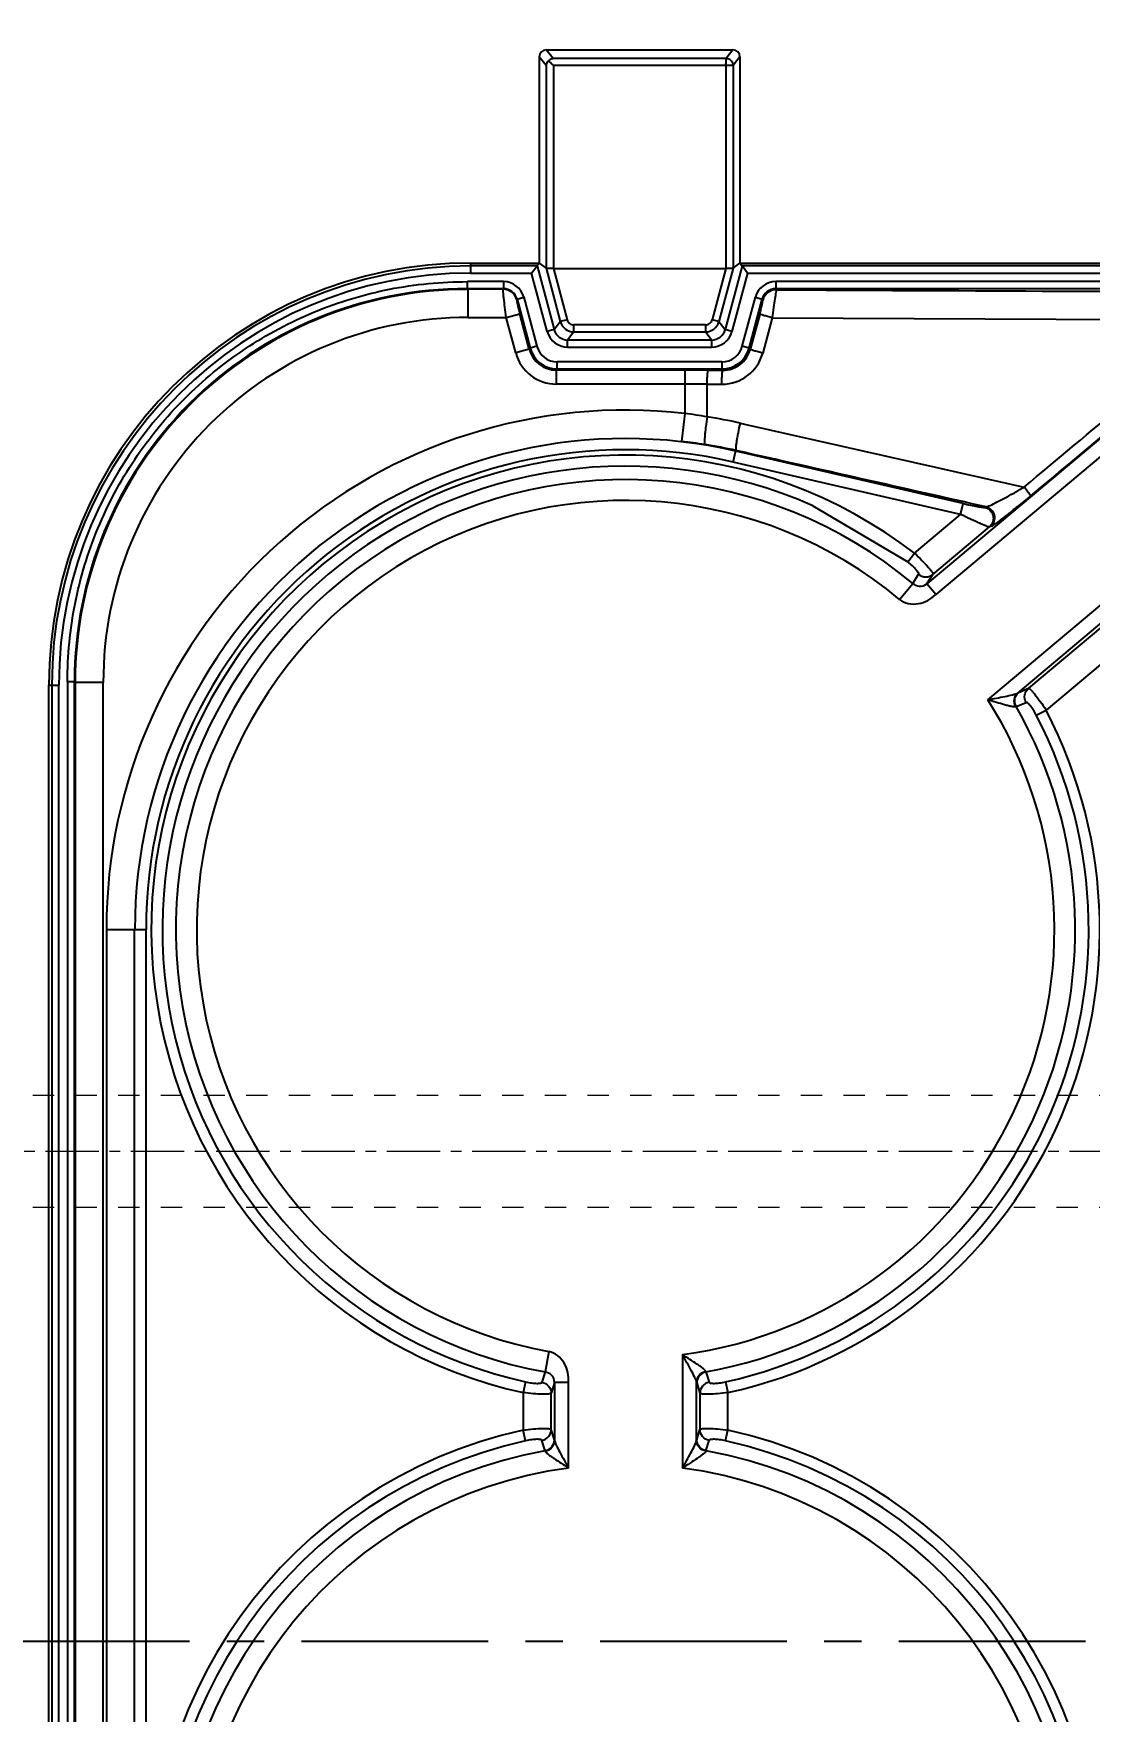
# Model space of a CAD drawing. Header units: millimetres. Extents: x 1727 to 4210, y -6182 to 759.
# Drawn here: x 2628.8 to 2704.2, y -3313.4 to -3193.6 of the extents above; entities that cross this region are included whole.
import ezdxf

# ---------------------------------------------------------------- set-up
doc = ezdxf.new("R2010")
doc.units = ezdxf.units.MM
doc.header["$LTSCALE"] = 16.335
doc.header["$PDMODE"] = 3
doc.header["$PDSIZE"] = 0.3125
doc.linetypes.add('CENTER', pattern=[0.6, 0.375, -0.075, 0.075, -0.075])
doc.linetypes.add('HIDDEN', pattern=[0.2, 0.1, -0.1])
doc.layers.get('0').update_dxf_attribs({"linetype": 'CONTINUOUS'})
doc.layers.get('Defpoints').update_dxf_attribs({"linetype": 'CONTINUOUS'})
doc.layers.add('cool', color=153, linetype='HIDDEN', lineweight=9)
doc.layers.add('dim', color=82, linetype='CONTINUOUS', lineweight=9)
doc.styles.get("Standard").update_dxf_attribs({"font": 'txt', "width": 0.8})
doc.dimstyles.new('mold', dxfattribs={"dimtxt": 8, "dimasz": 5, "dimexe": 0, "dimexo": 0, "dimgap": 0, "dimtad": 1, "dimzin": 1, "dimtxsty": 'Standard', "dimcen": 0, "dimclrd": 4, "dimclre": 4, "dimclrt": 6, "dimazin": 0, "dimtfac": 1, "dimtofl": 0, "dimtmove": 0, "dimatfit": 3, "dimfxl": 0, "dimarcsym": 0})

# ---------------------------------------------------------------- blocks, each defined once
blk = doc.blocks.new('124')
at = {"layer": 'cool', "ltscale": 0.932966}
for p, q in [((10.14, -1344.71), (401.48, -1344.71)), ((10.14, -1352.71), (401.48, -1352.71))]:
    blk.add_line(p, q, dxfattribs=at)
at = {"layer": 'cool', "color": 1, "linetype": 'CENTER', "ltscale": 0.621977}
blk.add_line((-4.19, -1348.71), (415.81, -1348.71), dxfattribs=at)
blk = doc.blocks.new('*D518')
at = {"layer": 'Defpoints', "color": 0}
for p in [(2553.25, -3308.43), (2568.17, -3308.43), (2772.58, -3308.43)]:
    blk.add_point(p, dxfattribs=at)
at = {"layer": 'dim', "color": 4, "lineweight": -2}
blk.add_line((2568.17, -3308.43), (2542.59, -3308.43), dxfattribs=at)
at = {"layer": 'dim', "color": 6, "insert": (2547.92, -3305.51), "char_height": 5, "attachment_point": 5}
blk.add_mtext('0,00', dxfattribs=at)
blk = doc.blocks.new('*D520')
at = {"layer": 'Defpoints', "color": 0}
for p in [(2772.58, -3308.43), (2553.25, -3413.43), (2569.64, -3413.43)]:
    blk.add_point(p, dxfattribs=at)
at = {"layer": 'dim', "color": 4, "lineweight": -2}
blk.add_line((2569.64, -3413.43), (2535.92, -3413.43), dxfattribs=at)
at = {"layer": 'dim', "color": 6, "insert": (2544.59, -3410.51), "char_height": 5, "attachment_point": 5}
blk.add_mtext('105,00', dxfattribs=at)
blk = doc.blocks.new('*D521')
at = {"layer": 'Defpoints', "color": 0}
for p in [(2772.58, -3308.43), (2553.25, -3458.43), (2593.78, -3458.43)]:
    blk.add_point(p, dxfattribs=at)
at = {"layer": 'dim', "color": 4, "lineweight": -2}
blk.add_line((2593.78, -3458.43), (2535.92, -3458.43), dxfattribs=at)
at = {"layer": 'dim', "color": 6, "insert": (2544.59, -3455.51), "char_height": 5, "attachment_point": 5}
blk.add_mtext('150,00', dxfattribs=at)
blk = doc.blocks.new('*D515')
at = {"layer": 'Defpoints', "color": 0}
for p in [(2772.58, -3308.43), (2602.58, -3467.23), (2602.58, -3491.24)]:
    blk.add_point(p, dxfattribs=at)
at = {"layer": 'dim', "color": 4, "lineweight": -2}
blk.add_line((2602.58, -3467.23), (2602.58, -3508.57), dxfattribs=at)
at = {"layer": 'dim', "color": 6, "insert": (2599.66, -3499.9), "char_height": 5, "attachment_point": 5, "rotation": 90}
blk.add_mtext('170,00', dxfattribs=at)
blk = doc.blocks.new('*D522')
at = {"layer": 'Defpoints', "color": 0}
for p in [(2602.58, -3129.81), (2602.58, -3155.15), (2772.58, -3308.43)]:
    blk.add_point(p, dxfattribs=at)
at = {"layer": 'dim', "color": 4, "lineweight": -2}
blk.add_line((2602.58, -3155.15), (2602.58, -3112.47), dxfattribs=at)
at = {"layer": 'dim', "color": 6, "insert": (2599.66, -3121.14), "char_height": 5, "attachment_point": 5, "rotation": 90}
blk.add_mtext('170,00', dxfattribs=at)
blk = doc.blocks.new('*D516')
at = {"layer": 'Defpoints', "color": 0}
for p in [(2554.25, -3158.43), (2593.78, -3158.43), (2772.58, -3308.43)]:
    blk.add_point(p, dxfattribs=at)
at = {"layer": 'dim', "color": 4, "lineweight": -2}
blk.add_line((2593.78, -3158.43), (2536.91, -3158.43), dxfattribs=at)
at = {"layer": 'dim', "color": 6, "insert": (2545.58, -3155.51), "char_height": 5, "attachment_point": 5}
blk.add_mtext('150,00', dxfattribs=at)
blk = doc.blocks.new('*D679')
at = {"layer": 'Defpoints', "color": 0}
for p in [(2772.58, -3308.43), (2555.6, -3343.43), (2567.18, -3343.43)]:
    blk.add_point(p, dxfattribs=at)
at = {"layer": 'dim', "color": 4, "lineweight": -2}
blk.add_line((2567.18, -3343.43), (2540.27, -3343.43), dxfattribs=at)
at = {"layer": 'dim', "color": 6, "insert": (2547.94, -3340.51), "char_height": 5, "attachment_point": 5}
blk.add_mtext('35,00', dxfattribs=at)
blk = doc.blocks.new('*D680')
at = {"layer": 'Defpoints', "color": 0}
for p in [(2555.6, -3273.43), (2571.26, -3273.43), (2772.58, -3308.43)]:
    blk.add_point(p, dxfattribs=at)
at = {"layer": 'dim', "color": 4, "lineweight": -2}
blk.add_line((2571.26, -3273.43), (2540.27, -3273.43), dxfattribs=at)
at = {"layer": 'dim', "color": 6, "insert": (2547.94, -3270.51), "char_height": 5, "attachment_point": 5}
blk.add_mtext('35,00', dxfattribs=at)
blk = doc.blocks.new('*D681')
at = {"layer": 'Defpoints', "color": 0}
for p in [(2555.6, -3188.43), (2571.06, -3188.43), (2772.58, -3308.43)]:
    blk.add_point(p, dxfattribs=at)
at = {"layer": 'dim', "color": 4, "lineweight": -2}
blk.add_line((2571.06, -3188.43), (2538.27, -3188.43), dxfattribs=at)
at = {"layer": 'dim', "color": 6, "insert": (2546.94, -3185.51), "char_height": 5, "attachment_point": 5}
blk.add_mtext('120,00', dxfattribs=at)

msp = doc.modelspace()

# ---------------------------------------------------------------- linework, layer by layer
at = {"color": 7, "linetype": 'Continuous'}
for p, q in [((2665.89, -3195.39), (2665.406, -3194.77)), ((2665.406, -3194.77), (2678.744, -3194.77)), ((2678.744, -3194.77), (2678.261, -3195.39)), ((2664.908, -3195.269), (2664.908, -3209.99)), ((2665.391, -3195.887), (2664.908, -3195.269)), ((2665.391, -3195.887), (2665.391, -3210.36)), ((2678.261, -3195.39), (2665.89, -3195.39)), ((2665.917, -3195.888), (2665.917, -3210.385)), ((2678.234, -3195.888), (2665.917, -3195.888)), ((2678.763, -3195.887), (2678.234, -3195.888)), ((2678.234, -3195.888), (2678.234, -3210.385)), ((2679.243, -3195.269), (2678.76, -3195.887)), ((2678.76, -3195.887), (2678.76, -3210.36)), ((2679.243, -3195.269), (2679.243, -3209.99)), ((2660.015, -3210.704), (2660.015, -3209.99)), ((2660.015, -3209.99), (2664.908, -3209.99)), ((2664.746, -3210.202), (2660.015, -3210.202)), ((2660.015, -3210.704), (2664.36, -3210.704)), ((2664.36, -3210.704), (2664.746, -3210.202)), ((2665.479, -3214.878), (2664.36, -3210.704)), ((2664.908, -3209.99), (2664.746, -3210.202)), ((2664.746, -3210.202), (2665.964, -3214.749)), ((2664.908, -3209.99), (2665.391, -3210.36)), ((2665.391, -3210.36), (2666.41, -3214.166)), ((2665.917, -3210.385), (2666.895, -3214.037)), ((2665.917, -3210.385), (2678.234, -3210.385)), ((2678.234, -3210.385), (2677.256, -3214.037)), ((2678.76, -3210.36), (2677.74, -3214.166)), ((2679.405, -3210.202), (2678.187, -3214.749)), ((2679.79, -3210.704), (2678.672, -3214.879)), ((2678.76, -3210.36), (2679.243, -3209.99)), ((2679.243, -3209.99), (2679.405, -3210.202)), ((2679.243, -3209.99), (2865.908, -3209.99)), ((2865.746, -3210.202), (2679.405, -3210.202)), ((2679.79, -3210.704), (2679.405, -3210.202)), ((2679.79, -3210.704), (2865.36, -3210.704)), ((2659.769, -3211.822), (2659.769, -3211.321)), ((2659.816, -3211.869), (2659.769, -3211.822)), ((2659.769, -3211.822), (2662.349, -3211.822)), ((2662.349, -3211.321), (2659.782, -3211.321)), ((2659.816, -3213.874), (2659.816, -3211.869)), ((2662.325, -3211.869), (2659.816, -3211.869)), ((2662.325, -3211.869), (2662.349, -3211.822)), ((2662.349, -3211.321), (2662.349, -3211.822)), ((2681.802, -3211.321), (2681.802, -3211.822)), ((2863.349, -3211.321), (2681.802, -3211.321)), ((2681.802, -3211.822), (2681.842, -3211.9)), ((2681.802, -3211.822), (2863.349, -3211.822)), ((2663.294, -3212.612), (2663.317, -3212.566)), ((2663.317, -3212.566), (2663.802, -3212.437)), ((2663.317, -3212.566), (2664.255, -3216.065)), ((2663.802, -3212.437), (2664.739, -3215.935)), ((2679.411, -3215.935), (2680.349, -3212.437)), ((2679.896, -3216.065), (2680.833, -3212.566)), ((2680.349, -3212.437), (2680.833, -3212.566)), ((2680.833, -3212.566), (2680.872, -3212.643)), ((2659.83, -3213.874), (2662.543, -3213.874)), ((2662.543, -3213.874), (2663.512, -3213.615)), ((2663.222, -3216.408), (2662.543, -3213.874)), ((2664.191, -3216.148), (2663.512, -3213.615)), ((2665.964, -3214.749), (2666.41, -3214.166)), ((2666.895, -3214.037), (2666.41, -3214.166)), ((2677.74, -3214.166), (2677.256, -3214.037)), ((2677.74, -3214.166), (2678.187, -3214.749)), ((2680.654, -3213.645), (2679.975, -3216.167)), ((2681.547, -3213.904), (2680.868, -3216.427)), ((2681.547, -3213.904), (2713.845, -3214.045)), ((2665.964, -3214.749), (2665.479, -3214.878)), ((2667.38, -3214.91), (2666.933, -3215.492)), ((2666.933, -3215.994), (2666.933, -3215.492)), ((2677.218, -3215.492), (2666.933, -3215.492)), ((2667.38, -3214.91), (2667.38, -3214.409)), ((2676.771, -3214.409), (2667.38, -3214.409)), ((2667.38, -3214.91), (2676.771, -3214.91)), ((2676.771, -3214.409), (2676.771, -3214.91)), ((2677.218, -3215.492), (2676.771, -3214.91)), ((2677.218, -3215.492), (2677.218, -3215.994)), ((2678.672, -3214.878), (2678.187, -3214.749)), ((2714.537, -3214.494), (2692.595, -3232.906)), ((2664.191, -3216.148), (2663.222, -3216.408)), ((2664.191, -3216.148), (2664.255, -3216.065)), ((2664.739, -3215.935), (2664.255, -3216.065)), ((2666.933, -3215.994), (2677.217, -3215.994)), ((2679.896, -3216.065), (2679.411, -3215.935)), ((2679.896, -3216.065), (2679.975, -3216.167)), ((2666.13, -3217.636), (2666.194, -3217.552)), ((2666.13, -3218.639), (2666.13, -3217.636)), ((2675.305, -3217.636), (2666.13, -3217.636)), ((2666.194, -3217.552), (2666.194, -3217.051)), ((2677.957, -3217.051), (2666.194, -3217.051)), ((2666.194, -3217.552), (2677.957, -3217.552)), ((2675.305, -3217.636), (2675.305, -3220.739)), ((2676.981, -3217.639), (2678.027, -3217.643)), ((2677.957, -3217.051), (2677.957, -3217.552)), ((2678.027, -3217.643), (2677.957, -3217.552)), ((2711.993, -3217.939), (2693.24, -3233.675)), ((2676.901, -3218.643), (2666.13, -3218.639)), ((2676.901, -3220.978), (2676.901, -3218.643)), ((2676.902, -3218.643), (2677.948, -3218.647)), ((2675.305, -3220.739), (2675.076, -3222.731)), ((2678.765, -3224.207), (2678.955, -3223.381)), ((2695.189, -3227.169), (2678.945, -3223.425)), ((2695.009, -3227.951), (2678.765, -3224.207)), ((2696.954, -3241.188), (2715.089, -3225.971)), ((2684.455, -3227.325), (2691.228, -3231.346)), ((2695.009, -3227.951), (2695.189, -3227.169)), ((2696.735, -3227.443), (2696.835, -3227.412)), ((2699.112, -3240.687), (2716.152, -3226.389)), ((2691.711, -3230.718), (2695.009, -3227.951)), ((2693.031, -3232.231), (2697.071, -3228.84)), ((2697.171, -3228.808), (2697.071, -3228.84)), ((2691.228, -3231.346), (2691.711, -3230.718)), ((2711.065, -3230.967), (2699.86, -3240.369)), ((2691.592, -3232.871), (2692.01, -3232.226)), ((2692.595, -3232.906), (2693.031, -3232.231)), ((2712.875, -3232.069), (2701.121, -3241.932)), ((2690.644, -3234.014), (2691.592, -3232.871)), ((2693.24, -3233.675), (2692.595, -3232.906)), ((2629.865, -3351.695), (2629.865, -3240.14)), ((2629.865, -3240.14), (2630.579, -3240.14)), ((2630.077, -3240.14), (2630.077, -3351.695)), ((2630.579, -3351.695), (2630.579, -3240.14)), ((2631.196, -3239.893), (2631.697, -3239.893)), ((2631.196, -3239.906), (2631.196, -3351.695)), ((2631.697, -3351.695), (2631.697, -3239.893)), ((2631.745, -3239.941), (2631.697, -3239.893)), ((2631.745, -3239.941), (2631.745, -3351.695)), ((2631.745, -3239.941), (2633.75, -3239.941)), ((2633.75, -3351.695), (2633.75, -3239.955)), ((2699.151, -3240.668), (2699.86, -3240.369)), ((2698.979, -3241.675), (2699.687, -3241.375)), ((2700.418, -3242.298), (2701.121, -3241.932)), ((2633.975, -3257.592), (2633.975, -3326.435)), ((2633.975, -3257.592), (2636.81, -3257.592)), ((2635.98, -3326.435), (2635.98, -3257.592)), ((2636.81, -3326.435), (2636.81, -3257.592)), ((2665.59, -3287.742), (2665.324, -3289.202)), ((2675.142, -3287.964), (2675.142, -3296.062)), ((2665.324, -3289.202), (2665.099, -3289.938)), ((2676.817, -3289.202), (2677.042, -3289.938)), ((2663.922, -3289.905), (2663.751, -3290.678)), ((2663.751, -3290.678), (2663.751, -3293.349)), ((2665.995, -3289.948), (2665.758, -3290.717)), ((2665.758, -3293.31), (2665.758, -3290.717)), ((2665.995, -3289.948), (2665.995, -3294.087)), ((2666.999, -3289.948), (2665.995, -3289.948)), ((2666.999, -3296.062), (2666.999, -3289.948)), ((2676.145, -3294.087), (2676.145, -3289.939)), ((2676.156, -3289.981), (2676.383, -3290.717)), ((2676.383, -3290.717), (2676.383, -3293.31)), ((2678.219, -3289.905), (2678.39, -3290.678)), ((2678.39, -3293.349), (2678.39, -3290.678)), ((2663.922, -3294.122), (2663.751, -3293.349)), ((2665.985, -3294.045), (2665.758, -3293.31)), ((2676.156, -3294.045), (2676.383, -3293.31)), ((2678.219, -3294.122), (2678.39, -3293.349)), ((2665.324, -3294.824), (2665.099, -3294.089)), ((2676.817, -3294.824), (2677.042, -3294.089))]:
    msp.add_line(p, q, dxfattribs=at)
at = {"color": 1, "linetype": 'CENTER', "ltscale": 2.176925}
msp.add_line((2562.575, -3308.43), (2982.575, -3308.43), dxfattribs=at)
at = {"color": 7, "linetype": 'Continuous'}
for centre, radius, start, end in [((2660.015, -3240.14), 30.15, 90, 180), ((2660.015, -3240.14), 29.938, 90, 180), ((2660.015, -3240.14), 29.436, 90, 180), ((2659.74, -3239.865), 28.043, 89.94206, 180.05798), ((2659.804, -3239.929), 28.059, 89.97579, 180.02421), ((2662.322, -3212.876), 1.007, 15.2229, 89.86601), ((2662.349, -3212.825), 1.504, 14.93873, 89.98572), ((2681.802, -3212.825), 1.504, 90.01528, 165.06082), ((2681.844, -3212.907), 1.007, 90.13512, 164.77737), ((2772.29, 13883.174), 17095.313, 269.6968578, 269.8241215), ((2659.791, -3239.915), 26.04, 89.91358, 180.08642), ((2667.381, -3213.906), 1.005, 195.04838, 269.95162), ((2676.77, -3213.906), 1.005, 270.04838, 344.95162), ((2666.933, -3214.489), 1.505, 194.98778, 270.00354), ((2677.218, -3214.489), 1.505, 269.98778, 345.00354), ((2666.129, -3215.629), 3.01, 194.9923, 270.0077), ((2666.127, -3215.633), 2.003, 194.90725, 270.09366), ((2666.194, -3215.544), 2.008, 195.02224, 269.97776), ((2666.193, -3215.546), 1.505, 194.98114, 270.01967), ((2677.958, -3215.546), 1.505, 269.98114, 345.01966), ((2677.956, -3215.544), 2.008, 270.02224, 344.97776), ((2677.973, -3215.646), 2.998, 269.7815, 344.90551), ((2675.306, -3618.032), 400.397, 89.76032, 90.0002), ((2671.07, -3257.592), 37.096, 83.44524, 180), ((2670.934, -3255.317), 34.853, 80.14149, 82.79574), ((2671.287, -3257.525), 36.971, 77.55946, 81.26548), ((2671.07, -3257.592), 35.063, 77.02103, 180), ((2670.514, -3262.431), 39.961, 81.04117, 83.44535), ((2671.07, -3257.592), 34.261, 77.02103, 180), ((2671.07, -3257.592), 33.886, 52.47454, 257.52546), ((2671.287, -3257.526), 34.995, 77.34261, 81.04036), ((2671.07, -3257.592), 33.094, 66.14457, 257.52546), ((2671.07, -3257.592), 32.128, 50.30331, 259.69669), ((2671.07, -3257.592), 30.644, 50.30086, 259.69466), ((2671.07, -3257.592), 30.644, 277.63481, 32.36519), ((2671.07, -3257.592), 32.128, 280.30331, 29.69669), ((2671.07, -3257.592), 33.094, 282.47454, 27.52546), ((2671.07, -3257.592), 33.886, 282.47454, 27.52546), ((2671.07, -3326.435), 33.886, 102.47454, 77.52546), ((2671.07, -3326.435), 33.094, 102.47454, 77.52546), ((2671.07, -3326.435), 32.128, 100.30331, 79.69669), ((2671.07, -3326.435), 30.644, 97.63481, 82.36519)]:
    msp.add_arc(centre, radius, start, end, dxfattribs=at)
for centre, major_axis, start_param, end_param in [((2665.409, -3195.272), (-0.31, 0.397), -0.659871, 0.9049864), ((2678.741, -3195.272), (0.31, 0.397), -0.9049864, 0.659871)]:
    msp.add_ellipse(centre, major_axis=major_axis, ratio=0.9938968, start_param=start_param, end_param=end_param, dxfattribs=at)
for points, knots in [([(2665.57, -3195.556), (2665.543, -3195.578), (2665.452, -3195.668), (2665.397, -3195.795), (2665.391, -3195.887)], [0, 0, 0, 0, 0.2741733, 1, 1, 1, 1]), ([(2665.89, -3195.39), (2665.862, -3195.393), (2665.741, -3195.415), (2665.632, -3195.487), (2665.57, -3195.556)], [0, 0, 0, 0, 0.2347651, 1, 1, 1, 1]), ([(2665.917, -3195.888), (2665.887, -3195.859), (2665.772, -3195.747), (2665.655, -3195.637), (2665.57, -3195.556)], [0, 0, 0, 0, 0.2606489, 1, 1, 1, 1]), ([(2678.234, -3195.888), (2678.234, -3195.827), (2678.254, -3195.715), (2678.277, -3195.566), (2678.264, -3195.462), (2678.245, -3195.411), (2678.234, -3195.396), (2678.234, -3195.39)], [0, 0, 0, 0, 0.3598451, 0.6719238, 0.8945101, 0.9656136, 1, 1, 1, 1]), ([(2678.76, -3195.887), (2678.76, -3195.777), (2678.68, -3195.549), (2678.474, -3195.425), (2678.366, -3195.401)], [0, 0, 0, 0, 0.499377, 1, 1, 1, 1]), ([(2665.917, -3210.385), (2665.853, -3210.389), (2665.735, -3210.385), (2665.574, -3210.38), (2665.467, -3210.368), (2665.404, -3210.371), (2665.391, -3210.36)], [0, 0, 0, 0, 0.361358, 0.6772707, 0.9011813, 1, 1, 1, 1]), ([(2678.76, -3210.36), (2678.746, -3210.371), (2678.684, -3210.368), (2678.577, -3210.382), (2678.416, -3210.383), (2678.298, -3210.385), (2678.234, -3210.385)], [0, 0, 0, 0, 0.0987564, 0.3227338, 0.6383699, 1, 1, 1, 1]), ([(2631.196, -3239.906), (2631.199, -3238.038), (2631.557, -3234.29), (2633.192, -3228.891), (2635.848, -3223.913), (2639.427, -3219.551), (2643.789, -3215.973), (2648.766, -3213.316), (2654.165, -3211.681), (2657.913, -3211.323), (2659.782, -3211.321)], [0, 0, 0, 0, 0.1250013, 0.2500013, 0.3750008, 0.5, 0.6249992, 0.7499987, 0.8749987, 1, 1, 1, 1]), ([(2662.543, -3213.874), (2662.509, -3213.63), (2662.452, -3213.174), (2662.387, -3212.634), (2662.35, -3212.275), (2662.331, -3212.082), (2662.325, -3211.954), (2662.32, -3211.889), (2662.325, -3211.869)], [0, 0, 0, 0, 0.366586, 0.6829875, 0.8079712, 0.9046939, 0.9693899, 1, 1, 1, 1]), ([(2663.317, -3212.566), (2663.262, -3212.359), (2662.998, -3211.98), (2662.563, -3211.822), (2662.349, -3211.822)], [0, 0, 0, 0, 0.5002107, 1, 1, 1, 1]), ([(2681.802, -3211.822), (2681.588, -3211.822), (2681.153, -3211.98), (2680.889, -3212.359), (2680.833, -3212.566)], [0, 0, 0, 0, 0.4998205, 1, 1, 1, 1]), ([(2681.842, -3211.9), (2681.824, -3211.962), (2681.798, -3212.177), (2681.728, -3212.599), (2681.645, -3213.204), (2681.582, -3213.66), (2681.547, -3213.904)], [0, 0, 0, 0, 0.0960656, 0.3182225, 0.6345447, 1, 1, 1, 1]), ([(2663.294, -3212.612), (2663.289, -3212.621), (2663.295, -3212.656), (2663.301, -3212.72), (2663.32, -3212.818), (2663.357, -3212.999), (2663.422, -3213.268), (2663.48, -3213.494), (2663.512, -3213.615)], [0, 0, 0, 0, 0.0306539, 0.0958154, 0.1932535, 0.318981, 0.6357878, 1, 1, 1, 1]), ([(2680.654, -3213.645), (2680.686, -3213.524), (2680.745, -3213.298), (2680.809, -3213.029), (2680.847, -3212.848), (2680.866, -3212.75), (2680.872, -3212.687), (2680.877, -3212.652), (2680.872, -3212.643)], [0, 0, 0, 0, 0.3641833, 0.68194, 0.807768, 0.9049483, 0.9696287, 1, 1, 1, 1]), ([(2666.895, -3214.037), (2666.923, -3214.14), (2667.055, -3214.329), (2667.273, -3214.409), (2667.38, -3214.409)], [0, 0, 0, 0, 0.4998298, 1, 1, 1, 1]), ([(2676.771, -3214.409), (2676.878, -3214.409), (2677.095, -3214.33), (2677.228, -3214.14), (2677.256, -3214.037)], [0, 0, 0, 0, 0.4998298, 1, 1, 1, 1]), ([(2681.547, -3213.904), (2681.438, -3213.875), (2681.231, -3213.817), (2680.956, -3213.744), (2680.773, -3213.679), (2680.676, -3213.661), (2680.654, -3213.645)], [0, 0, 0, 0, 0.3651222, 0.6926996, 0.9118567, 1, 1, 1, 1]), ([(2665.964, -3214.749), (2666.019, -3214.956), (2666.284, -3215.335), (2666.719, -3215.493), (2666.933, -3215.492)], [0, 0, 0, 0, 0.4999887, 1, 1, 1, 1]), ([(2677.218, -3215.492), (2677.432, -3215.493), (2677.867, -3215.335), (2678.132, -3214.956), (2678.187, -3214.749)], [0, 0, 0, 0, 0.4999887, 1, 1, 1, 1]), ([(2678.027, -3217.643), (2678.457, -3217.647), (2679.346, -3217.362), (2679.863, -3216.584), (2679.975, -3216.167)], [0, 0, 0, 0, 0.499692, 1, 1, 1, 1]), ([(2680.868, -3216.427), (2680.758, -3216.397), (2680.55, -3216.339), (2680.275, -3216.266), (2680.092, -3216.202), (2679.997, -3216.183), (2679.975, -3216.167)], [0, 0, 0, 0, 0.3686444, 0.6966546, 0.9136002, 1, 1, 1, 1]), ([(2676.901, -3218.643), (2676.902, -3218.522), (2676.907, -3218.292), (2676.919, -3218.018), (2676.937, -3217.834), (2676.949, -3217.738), (2676.964, -3217.678), (2676.973, -3217.645), (2676.981, -3217.639)], [0, 0, 0, 0, 0.3572436, 0.6849248, 0.8114211, 0.9068112, 0.9698032, 1, 1, 1, 1]), ([(2677.948, -3218.647), (2677.949, -3218.527), (2677.953, -3218.296), (2677.966, -3218.022), (2677.983, -3217.839), (2677.995, -3217.742), (2678.01, -3217.683), (2678.019, -3217.649), (2678.027, -3217.643)], [0, 0, 0, 0, 0.3572948, 0.6850156, 0.8115185, 0.9069022, 0.969869, 1, 1, 1, 1]), ([(2676.901, -3220.978), (2676.865, -3221.212), (2676.816, -3221.558), (2676.762, -3222.007), (2676.733, -3222.306), (2676.716, -3222.554), (2676.709, -3222.747), (2676.717, -3222.872), (2676.724, -3222.941), (2676.737, -3222.957)], [0, 0, 0, 0, 0.3550447, 0.52671, 0.6802858, 0.8066937, 0.9029218, 0.9675811, 1, 1, 1, 1]), ([(2679.25, -3221.427), (2679.199, -3221.656), (2679.128, -3221.998), (2679.045, -3222.44), (2678.996, -3222.735), (2678.963, -3222.98), (2678.943, -3223.171), (2678.942, -3223.295), (2678.943, -3223.363), (2678.955, -3223.381)], [0, 0, 0, 0, 0.3557549, 0.5274968, 0.6810237, 0.8072984, 0.9033461, 0.9678082, 1, 1, 1, 1]), ([(2698.756, -3226.45), (2698.821, -3226.413), (2699.084, -3226.262), (2699.348, -3226.109), (2699.547, -3225.996)], [0, 0, 0, 0, 0.2463669, 1, 1, 1, 1]), ([(2700.014, -3226.612), (2700.015, -3226.604), (2700.002, -3226.584), (2699.965, -3226.523), (2699.873, -3226.403), (2699.729, -3226.217), (2699.612, -3226.075), (2699.547, -3225.996)], [0, 0, 0, 0, 0.0284799, 0.085337, 0.2846706, 0.6064891, 1, 1, 1, 1]), ([(2695.189, -3227.169), (2695.362, -3227.209), (2695.694, -3227.282), (2696.094, -3227.362), (2696.375, -3227.41), (2696.537, -3227.435), (2696.652, -3227.445), (2696.715, -3227.45), (2696.735, -3227.443)], [0, 0, 0, 0, 0.3395123, 0.6471088, 0.777068, 0.883445, 0.9595895, 1, 1, 1, 1]), ([(2696.735, -3227.443), (2696.882, -3227.479), (2697.152, -3227.634), (2697.366, -3228.031), (2697.356, -3228.482), (2697.186, -3228.742), (2697.071, -3228.84)], [0, 0, 0, 0, 0.2594573, 0.5002419, 0.7408691, 1, 1, 1, 1]), ([(2696.835, -3227.412), (2696.874, -3227.407), (2696.969, -3227.372), (2697.219, -3227.267), (2697.618, -3227.067), (2698.164, -3226.78), (2698.551, -3226.562), (2698.756, -3226.45)], [0, 0, 0, 0, 0.0534674, 0.1396925, 0.3798705, 0.6747689, 1, 1, 1, 1]), ([(2697.171, -3228.808), (2697.286, -3228.71), (2697.457, -3228.45), (2697.467, -3227.999), (2697.252, -3227.602), (2696.983, -3227.447), (2696.835, -3227.412)], [0, 0, 0, 0, 0.2590337, 0.4996767, 0.7404913, 1, 1, 1, 1]), ([(2700.014, -3226.612), (2699.708, -3226.868), (2699.118, -3227.353), (2698.4, -3227.927), (2697.884, -3228.322), (2697.577, -3228.553), (2697.347, -3228.708), (2697.221, -3228.792), (2697.171, -3228.808)], [0, 0, 0, 0, 0.3334893, 0.6366804, 0.7669952, 0.8759764, 0.956238, 1, 1, 1, 1]), ([(2697.071, -3228.84), (2697.046, -3228.843), (2696.968, -3228.815), (2696.824, -3228.767), (2696.614, -3228.681), (2696.354, -3228.57), (2696.051, -3228.436), (2695.597, -3228.231), (2695.248, -3228.062), (2695.009, -3227.951)], [0, 0, 0, 0, 0.0346246, 0.1047795, 0.2066469, 0.334764, 0.4834502, 0.6473132, 1, 1, 1, 1]), ([(2691.711, -3230.718), (2691.895, -3230.885), (2692.228, -3231.206), (2692.604, -3231.604), (2692.835, -3231.88), (2692.95, -3232.036), (2693.014, -3232.141), (2693.039, -3232.21), (2693.031, -3232.231)], [0, 0, 0, 0, 0.368828, 0.6853255, 0.8091735, 0.9042536, 0.967552, 1, 1, 1, 1]), ([(2692.01, -3232.226), (2692.032, -3232.193), (2691.963, -3232.051), (2691.818, -3231.871), (2691.555, -3231.609), (2691.346, -3231.436), (2691.228, -3231.346)], [0, 0, 0, 0, 0.10006, 0.3150782, 0.6301342, 1, 1, 1, 1]), ([(2692.01, -3232.226), (2692.151, -3232.341), (2692.52, -3232.478), (2692.892, -3232.345), (2693.031, -3232.23)], [0, 0, 0, 0, 0.5016059, 1, 1, 1, 1]), ([(2691.592, -3232.871), (2691.72, -3232.979), (2692.06, -3233.16), (2692.449, -3233.031), (2692.594, -3232.906)], [0, 0, 0, 0, 0.4673371, 1, 1, 1, 1]), ([(2690.644, -3234.014), (2690.998, -3234.31), (2692.056, -3234.493), (2692.889, -3233.985), (2693.24, -3233.675)], [0, 0, 0, 0, 0.4959041, 1, 1, 1, 1]), ([(2696.954, -3241.188), (2697.159, -3241.145), (2697.566, -3241.071), (2698.156, -3240.953), (2698.618, -3240.855), (2698.931, -3240.769), (2699.063, -3240.721), (2699.112, -3240.687)], [0, 0, 0, 0, 0.2834142, 0.5593793, 0.8131896, 0.9198616, 1, 1, 1, 1]), ([(2698.953, -3241.687), (2698.864, -3241.53), (2698.788, -3241.147), (2698.978, -3240.803), (2699.112, -3240.688)], [0, 0, 0, 0, 0.5052691, 1, 1, 1, 1]), ([(2698.979, -3241.675), (2698.89, -3241.517), (2698.817, -3241.129), (2699.014, -3240.785), (2699.151, -3240.668)], [0, 0, 0, 0, 0.5022501, 1, 1, 1, 1]), ([(2699.687, -3241.375), (2699.598, -3241.217), (2699.527, -3240.83), (2699.723, -3240.486), (2699.86, -3240.37)], [0, 0, 0, 0, 0.5016051, 1, 1, 1, 1]), ([(2699.86, -3240.369), (2699.881, -3240.364), (2699.945, -3240.402), (2700.038, -3240.482), (2700.171, -3240.623), (2700.403, -3240.898), (2700.73, -3241.338), (2700.988, -3241.721), (2701.121, -3241.932)], [0, 0, 0, 0, 0.0324464, 0.095751, 0.1908358, 0.3146884, 0.6311836, 1, 1, 1, 1]), ([(2698.953, -3241.687), (2698.92, -3241.705), (2698.815, -3241.702), (2698.641, -3241.675), (2698.41, -3241.619), (2698.048, -3241.518), (2697.558, -3241.373), (2697.159, -3241.251), (2696.954, -3241.188)], [0, 0, 0, 0, 0.0541425, 0.1434162, 0.2603164, 0.3951507, 0.6892101, 1, 1, 1, 1]), ([(2700.418, -3242.298), (2700.35, -3242.167), (2700.216, -3241.93), (2700.003, -3241.626), (2699.851, -3241.452), (2699.724, -3241.359), (2699.687, -3241.375)], [0, 0, 0, 0, 0.3698912, 0.6849567, 0.8999512, 1, 1, 1, 1]), ([(2666.999, -3289.948), (2667.011, -3289.48), (2666.864, -3288.514), (2666.042, -3287.823), (2665.588, -3287.741)], [0, 0, 0, 0, 0.5040906, 1, 1, 1, 1]), ([(2676.145, -3289.939), (2676.14, -3289.888), (2676.101, -3289.77), (2675.976, -3289.487), (2675.753, -3289.072), (2675.457, -3288.532), (2675.248, -3288.156), (2675.142, -3287.964)], [0, 0, 0, 0, 0.0690144, 0.1666721, 0.4190946, 0.7036088, 1, 1, 1, 1]), ([(2676.809, -3289.175), (2676.801, -3289.136), (2676.722, -3289.053), (2676.583, -3288.933), (2676.387, -3288.79), (2676.079, -3288.576), (2675.66, -3288.301), (2675.317, -3288.078), (2675.142, -3287.964)], [0, 0, 0, 0, 0.05836, 0.1537781, 0.2733149, 0.4072541, 0.6974968, 1, 1, 1, 1]), ([(2665.995, -3289.948), (2665.997, -3289.757), (2665.846, -3289.376), (2665.489, -3289.231), (2665.324, -3289.202)], [0, 0, 0, 0, 0.5326629, 1, 1, 1, 1]), ([(2676.809, -3289.175), (2676.631, -3289.208), (2676.289, -3289.395), (2676.148, -3289.762), (2676.145, -3289.939)], [0, 0, 0, 0, 0.5052994, 1, 1, 1, 1]), ([(2676.817, -3289.202), (2676.638, -3289.236), (2676.294, -3289.43), (2676.157, -3289.801), (2676.156, -3289.981)], [0, 0, 0, 0, 0.5022495, 1, 1, 1, 1]), ([(2665.758, -3290.717), (2665.748, -3290.736), (2665.679, -3290.761), (2665.557, -3290.78), (2665.364, -3290.792), (2665.004, -3290.793), (2664.457, -3290.761), (2663.998, -3290.712), (2663.751, -3290.678)], [0, 0, 0, 0, 0.0324464, 0.095751, 0.1908358, 0.3146884, 0.6311836, 1, 1, 1, 1]), ([(2663.922, -3289.905), (2664.066, -3289.937), (2664.334, -3289.986), (2664.704, -3290.019), (2664.935, -3290.014), (2665.087, -3289.976), (2665.099, -3289.938)], [0, 0, 0, 0, 0.3698912, 0.6849566, 0.8999512, 1, 1, 1, 1]), ([(2665.099, -3289.938), (2665.277, -3289.972), (2665.62, -3290.166), (2665.756, -3290.537), (2665.758, -3290.717)], [0, 0, 0, 0, 0.5016051, 1, 1, 1, 1]), ([(2677.042, -3289.938), (2676.864, -3289.972), (2676.521, -3290.166), (2676.384, -3290.537), (2676.383, -3290.717)], [0, 0, 0, 0, 0.5016059, 1, 1, 1, 1]), ([(2678.39, -3290.678), (2678.143, -3290.712), (2677.683, -3290.761), (2677.137, -3290.793), (2676.777, -3290.792), (2676.583, -3290.78), (2676.462, -3290.761), (2676.392, -3290.736), (2676.383, -3290.717)], [0, 0, 0, 0, 0.368828, 0.6853255, 0.8091735, 0.9042536, 0.967552, 1, 1, 1, 1]), ([(2677.042, -3289.938), (2677.053, -3289.976), (2677.206, -3290.014), (2677.437, -3290.019), (2677.807, -3289.986), (2678.074, -3289.937), (2678.219, -3289.905)], [0, 0, 0, 0, 0.10006, 0.3150783, 0.6301341, 1, 1, 1, 1]), ([(2663.751, -3293.349), (2663.998, -3293.315), (2664.457, -3293.266), (2665.004, -3293.234), (2665.364, -3293.235), (2665.557, -3293.246), (2665.679, -3293.266), (2665.748, -3293.29), (2665.758, -3293.31)], [0, 0, 0, 0, 0.368828, 0.6853255, 0.8091735, 0.9042536, 0.967552, 1, 1, 1, 1]), ([(2665.099, -3294.089), (2665.277, -3294.055), (2665.62, -3293.861), (2665.756, -3293.49), (2665.758, -3293.31)], [0, 0, 0, 0, 0.5016059, 1, 1, 1, 1]), ([(2676.383, -3293.31), (2676.392, -3293.29), (2676.462, -3293.266), (2676.583, -3293.246), (2676.777, -3293.235), (2677.137, -3293.234), (2677.683, -3293.266), (2678.143, -3293.315), (2678.39, -3293.349)], [0, 0, 0, 0, 0.0324464, 0.095751, 0.1908358, 0.3146884, 0.6311836, 1, 1, 1, 1]), ([(2677.042, -3294.089), (2676.864, -3294.055), (2676.521, -3293.861), (2676.384, -3293.49), (2676.383, -3293.31)], [0, 0, 0, 0, 0.5016051, 1, 1, 1, 1]), ([(2665.099, -3294.089), (2665.087, -3294.05), (2664.935, -3294.012), (2664.704, -3294.008), (2664.334, -3294.041), (2664.066, -3294.09), (2663.922, -3294.122)], [0, 0, 0, 0, 0.10006, 0.3150783, 0.6301341, 1, 1, 1, 1]), ([(2665.324, -3294.824), (2665.503, -3294.791), (2665.846, -3294.597), (2665.984, -3294.225), (2665.985, -3294.045)], [0, 0, 0, 0, 0.5022495, 1, 1, 1, 1]), ([(2665.331, -3294.852), (2665.51, -3294.819), (2665.852, -3294.631), (2665.993, -3294.265), (2665.995, -3294.087)], [0, 0, 0, 0, 0.5052994, 1, 1, 1, 1]), ([(2665.995, -3294.087), (2666.001, -3294.138), (2666.04, -3294.257), (2666.165, -3294.54), (2666.387, -3294.955), (2666.684, -3295.495), (2666.893, -3295.87), (2666.999, -3296.062)], [0, 0, 0, 0, 0.0690144, 0.166672, 0.4190946, 0.7036088, 1, 1, 1, 1]), ([(2675.142, -3296.062), (2675.241, -3295.878), (2675.446, -3295.518), (2675.734, -3294.99), (2675.956, -3294.574), (2676.091, -3294.278), (2676.139, -3294.146), (2676.145, -3294.087)], [0, 0, 0, 0, 0.2834001, 0.5593531, 0.8131554, 0.9198349, 1, 1, 1, 1]), ([(2676.809, -3294.852), (2676.631, -3294.819), (2676.289, -3294.631), (2676.148, -3294.265), (2676.145, -3294.088)], [0, 0, 0, 0, 0.5052726, 1, 1, 1, 1]), ([(2676.817, -3294.824), (2676.638, -3294.791), (2676.294, -3294.597), (2676.157, -3294.225), (2676.156, -3294.045)], [0, 0, 0, 0, 0.5022501, 1, 1, 1, 1]), ([(2678.219, -3294.122), (2678.074, -3294.09), (2677.807, -3294.041), (2677.437, -3294.008), (2677.206, -3294.012), (2677.053, -3294.05), (2677.042, -3294.089)], [0, 0, 0, 0, 0.3698912, 0.6849566, 0.8999512, 1, 1, 1, 1]), ([(2665.331, -3294.852), (2665.34, -3294.891), (2665.418, -3294.974), (2665.558, -3295.094), (2665.754, -3295.237), (2666.062, -3295.45), (2666.481, -3295.726), (2666.824, -3295.949), (2666.999, -3296.062)], [0, 0, 0, 0, 0.05836, 0.1537781, 0.2733149, 0.4072541, 0.6974968, 1, 1, 1, 1]), ([(2676.809, -3294.852), (2676.802, -3294.888), (2676.732, -3294.968), (2676.599, -3295.083), (2676.408, -3295.223), (2676.098, -3295.437), (2675.672, -3295.718), (2675.321, -3295.945), (2675.142, -3296.062)], [0, 0, 0, 0, 0.0541425, 0.1434162, 0.2603164, 0.3951507, 0.6892101, 1, 1, 1, 1])]:
    msp.add_open_spline(points, degree=3, knots=knots, dxfattribs=at)
for points in [[(2678.366, -3195.401), (2678.332, -3195.393), (2678.296, -3195.389), (2678.261, -3195.389)], [(2699.547, -3225.996), (2704.314, -3222.014), (2709.08, -3218.03), (2713.845, -3214.045)], [(2714.322, -3214.66), (2709.554, -3218.645), (2704.784, -3222.629), (2700.014, -3226.612)], [(2679.25, -3221.427), (2686.017, -3222.946), (2692.782, -3224.469), (2699.547, -3225.996)], [(2696.835, -3227.412), (2690.876, -3226.065), (2684.916, -3224.721), (2678.955, -3223.381)], [(2699.112, -3240.687), (2699.125, -3240.68), (2699.137, -3240.674), (2699.151, -3240.668)], [(2676.156, -3289.981), (2676.151, -3289.968), (2676.148, -3289.953), (2676.145, -3289.939)], [(2665.985, -3294.045), (2665.989, -3294.059), (2665.993, -3294.073), (2665.995, -3294.087)], [(2676.145, -3294.087), (2676.148, -3294.073), (2676.151, -3294.059), (2676.156, -3294.045)]]:
    msp.add_open_spline(points, degree=3, dxfattribs=at)

# ---------------------------------------------------------------- block references
msp.add_blockref('124', (2566.764, -1924.721))

# ---------------------------------------------------------------- dimensions: what is measured, and where the dimension line sits
at = {"layer": 'dim'}
for feature_location, offset, dtype, origin, picture, middle in [((2602.575, -3155.151), (0, 25.346), 1, (2772.575, -3308.43), '*D522', (2599.659, -3121.139)), ((2593.775, -3158.43), (-39.528, 0), 0, (2772.575, -3308.43), '*D516', (2545.581, -3155.513)), ((2571.061, -3188.43), (-15.458, 0), 0, (2772.575, -3308.43), '*D681', (2546.936, -3185.513)), ((2571.259, -3273.43), (-15.657, 0), 0, (2772.575, -3308.43), '*D680', (2547.936, -3270.513)), ((2568.170742159, -3308.430294945), (-14.917041694, 0), 0, (2772.575376695, -3308.430294945), '*D518', (2547.920367132, -3305.513628278)), ((2569.644, -3413.43), (-16.39, 0), 0, (2772.575, -3308.43), '*D520', (2544.587, -3410.513)), ((2593.775, -3458.43), (-40.522, 0), 0, (2772.575, -3308.43), '*D521', (2544.587, -3455.513)), ((2567.177, -3343.43), (-11.575, 0), 0, (2772.575, -3308.43), '*D679', (2547.936, -3340.513)), ((2602.575, -3467.23), (0, -24.006), 1, (2772.575, -3308.43), '*D515', (2599.659, -3499.902))]:
    dim = msp.add_ordinate_dim(feature_location=feature_location, offset=offset, dtype=dtype, origin=origin, dimstyle='mold', override={"dimtxt": 5, "dimasz": 2}, dxfattribs=at)
    dim.commit()
    dim.dimension.update_dxf_attribs({"geometry": picture, "text_midpoint": middle})

doc.saveas('drawing.dxf')
